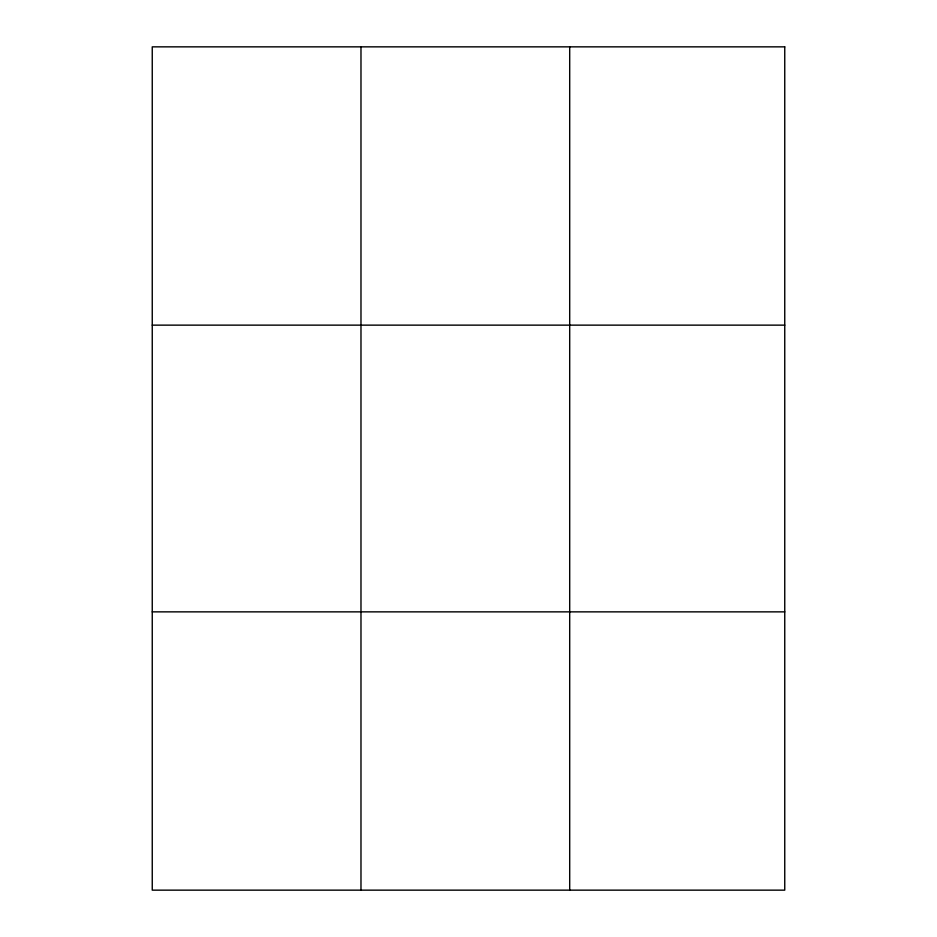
<?xml version="1.0" encoding="UTF-8"?>
<svg xmlns="http://www.w3.org/2000/svg" width="937" height="937" viewBox="0 0 937 937"><rect width="100%" height="100%" fill="white"/><g stroke="black" fill="none" stroke-linecap="round" stroke-linejoin="round"><path stroke-width="1.41" d="M360.979 46.85L360.979 890.15M569.696 46.85L569.696 890.15M152.251 325.139L784.749 325.139M152.251 611.861L784.749 611.861M784.749 46.85L784.749 890.15L152.251 890.15L152.251 46.85L784.749 46.85"/></g></svg>
